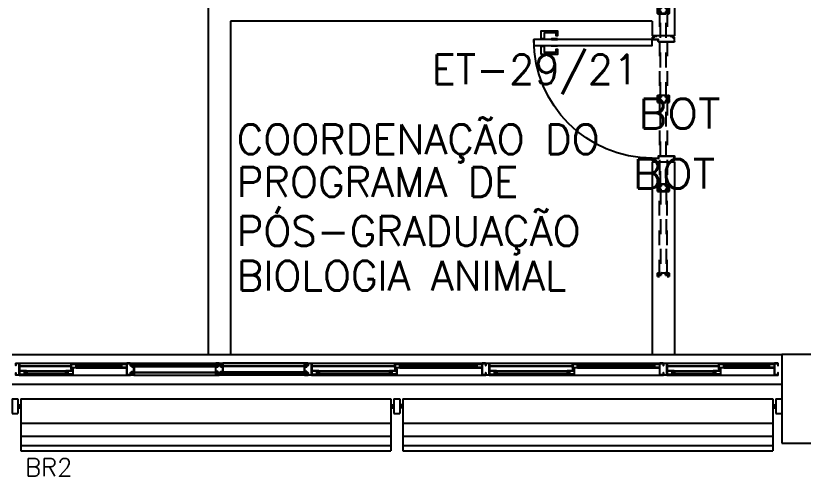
# Model space of a CAD drawing. Header units: millimetres. Extents: x 2686 to 2939, y 1294 to 1441.
# Drawn here: x 2914.72 to 2920.04, y 1348.5 to 1351.61 of the extents above; entities that cross this region are included whole.
import ezdxf

# ---------------------------------------------------------------- set-up
doc = ezdxf.new("R2010")
doc.units = ezdxf.units.MM
doc.linetypes.add('HIDDEN', pattern=[0.375, 0.25, -0.125])
for name, color, linetype in [('AR-ALV', 2, 'Continuous'), ('AR-BRISES', 1, 'Continuous'), ('AR-ESQ', 1, 'Continuous'), ('AR-ESTC', 3, 'Continuous'), ('AR-PEITORIL', 1, 'Continuous'), ('AR-PORTA', 1, 'Continuous'), ('AR-TXTCONG', 2, 'Continuous'), ('BR-LINHAS', 1, 'Continuous'), ('BR-MONTANTE', 242, 'Continuous'), ('BR-PAINEL', 1, 'Continuous'), ('BR-SUPORTE', 1, 'Continuous'), ('BR-TEXTO', 2, 'Continuous'), ('DT-ESQ-BAGUETE-C', 1, 'Continuous'), ('DT-ESQ-BAGUETE-V', 1, 'Continuous'), ('DT-ESQ-CHAPA DOBRADA-V', 1, 'Continuous'), ('DT-ESQ-MARCO-V', 1, 'Continuous'), ('DT-ESQ-PERFIL CADEIRA-C', 2, 'Continuous'), ('DT-ESQ-PERFIL CADEIRA-V', 2, 'Continuous'), ('DT-ESQ-PERFIL U SIMPLES-C', 2, 'Continuous'), ('DT-ESQ-PERFIL U-C', 2, 'Continuous'), ('DT-ESQ-PERFIL U-V', 1, 'Continuous'), ('DT-ESQ-PROJ', 1, 'HIDDEN'), ('DT-ESQ-VIDRO-C', 2, 'Continuous'), ('DT-ESQ-VIDRO-V', 71, 'Continuous'), ('DT-TXTMOD', 1, 'Continuous'), ('ENDEREÇO', 2, 'Continuous'), ('maçaneta', 1, 'Continuous'), ('mov', 1, 'Continuous'), ('PM-PERFIL U-C', 2, 'Continuous'), ('pm1', 2, 'Continuous'), ('TEXTO', 2, 'Continuous')]:
    doc.layers.add(name, color=color, linetype=linetype)
doc.styles.add('S10', font='simplex.shx', dxfattribs={"height": 0.1})
doc.styles.add('S12', font='simplex.shx', dxfattribs={"width": 1.1, "height": 0.12})
doc.styles.add('S16', font='simplex.shx', dxfattribs={"width": 1.1, "height": 0.16})
doc.styles.add('UNB-100', font='simplex.shx', dxfattribs={"height": 0.2})
doc.styles.add('UNB1-100', font='simplex.shx', dxfattribs={"height": 0.2})

# ---------------------------------------------------------------- blocks, each defined once
blk = doc.blocks.new('EF61-P')
at = {"layer": 'DT-ESQ-BAGUETE-C', "ltscale": 0.1}
for points in [[(0.4225, -0.08), (0.409, -0.08), (0.409, -0.0785), (0.422, -0.0785, 0.414214), (0.4225, -0.078), (0.4225, -0.067, 0.414214), (0.422, -0.0665), (0.409, -0.0665), (0.409, -0.065), (0.4225, -0.065, -0.414214), (0.424, -0.0665), (0.424, -0.0785, -0.414214)], [(0.7015, -0.08), (0.715, -0.08), (0.715, -0.0785), (0.702, -0.0785, -0.414214), (0.7015, -0.078), (0.7015, -0.067, -0.414214), (0.702, -0.0665), (0.715, -0.0665), (0.715, -0.065), (0.7015, -0.065, 0.414214), (0.7, -0.0665), (0.7, -0.0785, 0.414214)], [(2.61, -0.08), (2.5965, -0.08), (2.5965, -0.0785), (2.6095, -0.0785, 0.414214), (2.61, -0.078), (2.61, -0.067, 0.414214), (2.6095, -0.0665), (2.5965, -0.0665), (2.5965, -0.065), (2.61, -0.065, -0.414214), (2.6115, -0.0665), (2.6115, -0.0785, -0.414214)], [(3.1015, -0.08), (3.115, -0.08), (3.115, -0.0785), (3.102, -0.0785, -0.414214), (3.1015, -0.078), (3.1015, -0.067, -0.414214), (3.102, -0.0665), (3.115, -0.0665), (3.115, -0.065), (3.1015, -0.065, 0.414214), (3.1, -0.0665), (3.1, -0.0785, 0.414214)], [(3.81, -0.08), (3.7965, -0.08), (3.7965, -0.0785), (3.8095, -0.0785, 0.414214), (3.81, -0.078), (3.81, -0.067, 0.414214), (3.8095, -0.0665), (3.7965, -0.0665), (3.7965, -0.065), (3.81, -0.065, -0.414214), (3.8115, -0.0665), (3.8115, -0.0785, -0.414214)], [(4.3015, -0.08), (4.315, -0.08), (4.315, -0.0785), (4.302, -0.0785, -0.414214), (4.3015, -0.078), (4.3015, -0.067, -0.414214), (4.302, -0.0665), (4.315, -0.0665), (4.315, -0.065), (4.3015, -0.065, 0.414214), (4.3, -0.0665), (4.3, -0.0785, 0.414214)], [(4.7975, -0.08), (4.784, -0.08), (4.784, -0.0785), (4.797, -0.0785, 0.414214), (4.7975, -0.078), (4.7975, -0.067, 0.414214), (4.797, -0.0665), (4.784, -0.0665), (4.784, -0.065), (4.7975, -0.065, -0.414214), (4.799, -0.0665), (4.799, -0.0785, -0.414214)], [(5.0765, -0.08), (5.09, -0.08), (5.09, -0.0785), (5.077, -0.0785, -0.414214), (5.0765, -0.078), (5.0765, -0.067, -0.414214), (5.077, -0.0665), (5.09, -0.0665), (5.09, -0.065), (5.0765, -0.065, 0.414214), (5.075, -0.0665), (5.075, -0.0785, 0.414214)], [(0.0735, -0.125), (0.06, -0.125), (0.06, -0.1235), (0.073, -0.1235, 0.414214), (0.0735, -0.123), (0.0735, -0.112, 0.414214), (0.073, -0.1115), (0.06, -0.1115), (0.06, -0.11), (0.0735, -0.11, -0.414214), (0.075, -0.1115), (0.075, -0.1235, -0.414214)], [(0.339, -0.125), (0.3525, -0.125), (0.3525, -0.1235), (0.3395, -0.1235, -0.414214), (0.339, -0.123), (0.339, -0.112, -0.414214), (0.3395, -0.1115), (0.3525, -0.1115), (0.3525, -0.11), (0.339, -0.11, 0.414214), (0.3375, -0.1115), (0.3375, -0.1235, 0.414214)], [(2.0485, -0.125), (2.035, -0.125), (2.035, -0.1235), (2.048, -0.1235, 0.414214), (2.0485, -0.123), (2.0485, -0.112, 0.414214), (2.048, -0.1115), (2.035, -0.1115), (2.035, -0.11), (2.0485, -0.11, -0.414214), (2.05, -0.1115), (2.05, -0.1235, -0.414214)], [(2.5265, -0.125), (2.54, -0.125), (2.54, -0.1235), (2.527, -0.1235, -0.414214), (2.5265, -0.123), (2.5265, -0.112, -0.414214), (2.527, -0.1115), (2.54, -0.1115), (2.54, -0.11), (2.5265, -0.11, 0.414214), (2.525, -0.1115), (2.525, -0.1235, 0.414214)], [(3.2485, -0.125), (3.235, -0.125), (3.235, -0.1235), (3.248, -0.1235, 0.414214), (3.2485, -0.123), (3.2485, -0.112, 0.414214), (3.248, -0.1115), (3.235, -0.1115), (3.235, -0.11), (3.2485, -0.11, -0.414214), (3.25, -0.1115), (3.25, -0.1235, -0.414214)], [(3.7265, -0.125), (3.74, -0.125), (3.74, -0.1235), (3.727, -0.1235, -0.414214), (3.7265, -0.123), (3.7265, -0.112, -0.414214), (3.727, -0.1115), (3.74, -0.1115), (3.74, -0.11), (3.7265, -0.11, 0.414214), (3.725, -0.1115), (3.725, -0.1235, 0.414214)], [(4.4485, -0.125), (4.435, -0.125), (4.435, -0.1235), (4.448, -0.1235, 0.414214), (4.4485, -0.123), (4.4485, -0.112, 0.414214), (4.448, -0.1115), (4.435, -0.1115), (4.435, -0.11), (4.4485, -0.11, -0.414214), (4.45, -0.1115), (4.45, -0.1235, -0.414214)], [(4.714, -0.125), (4.7275, -0.125), (4.7275, -0.1235), (4.7145, -0.1235, -0.414214), (4.714, -0.123), (4.714, -0.112, -0.414214), (4.7145, -0.1115), (4.7275, -0.1115), (4.7275, -0.11), (4.714, -0.11, 0.414214), (4.7125, -0.1115), (4.7125, -0.1235, 0.414214)]]:
    blk.add_lwpolyline(points, format="xyb", close=True, dxfattribs=at)
at = {"layer": 'DT-ESQ-BAGUETE-V', "ltscale": 0.1}
for p, q in [((0.4225, -0.065), (0.7015, -0.065)), ((2.61, -0.065), (3.1015, -0.065)), ((3.81, -0.065), (4.3015, -0.065)), ((4.7975, -0.065), (5.0765, -0.065)), ((0.0735, -0.11), (0.339, -0.11)), ((2.0485, -0.11), (2.5265, -0.11)), ((3.2485, -0.11), (3.7265, -0.11)), ((4.4485, -0.11), (4.714, -0.11))]:
    blk.add_line(p, q, dxfattribs=at)
at = {"layer": 'DT-ESQ-CHAPA DOBRADA-V', "ltscale": 0.1}
for p, q in [((0.025, -0.077), (0.374, -0.077)), ((0.025, -0.08), (0.374, -0.08)), ((2, -0.077), (2.5615, -0.077)), ((2, -0.08), (2.5615, -0.08)), ((3.2, -0.077), (3.7615, -0.077)), ((3.2, -0.08), (3.7615, -0.08)), ((4.4, -0.077), (4.749, -0.077)), ((4.4, -0.08), (4.749, -0.08))]:
    blk.add_line(p, q, dxfattribs=at)
at = {"layer": 'DT-ESQ-MARCO-V', "ltscale": 0.1}
for p, q in [((0.7985, -0.06), (1.3515, -0.06)), ((1.9515, -0.06), (1.3985, -0.06)), ((0.7985, -0.14), (1.3515, -0.14)), ((1.9515, -0.14), (1.3985, -0.14))]:
    blk.add_line(p, q, dxfattribs=at)
at = {"layer": 'DT-ESQ-PERFIL CADEIRA-C', "ltscale": 0.1}
for p, q in [((0.376, -0.0885), (0.4225, -0.0885)), ((0.75, -0.0885), (0.7015, -0.0885)), ((2.5635, -0.0885), (2.61, -0.0885)), ((3.15, -0.0885), (3.1015, -0.0885)), ((3.7635, -0.0885), (3.81, -0.0885)), ((4.35, -0.0885), (4.3015, -0.0885)), ((4.751, -0.0885), (4.7975, -0.0885)), ((5.125, -0.0885), (5.0765, -0.0885)), ((0.025, -0.1335), (0.0735, -0.1335)), ((0.3855, -0.1335), (0.339, -0.1335)), ((2, -0.1335), (2.0485, -0.1335)), ((2.573, -0.1335), (2.5265, -0.1335)), ((3.2, -0.1335), (3.2485, -0.1335)), ((3.773, -0.1335), (3.7265, -0.1335)), ((4.4, -0.1335), (4.4485, -0.1335)), ((4.7605, -0.1335), (4.714, -0.1335))]:
    blk.add_line(p, q, dxfattribs=at)
for points in [[(0.4225, -0.087, -1), (0.4225, -0.09), (0.376, -0.09, -0.414214), (0.374, -0.088), (0.374, -0.067, -0.414214), (0.376, -0.065), (0.4075, -0.065, -0.414214), (0.409, -0.0665), (0.409, -0.087)], [(0.409, -0.0885, -0.198913), (0.4079, -0.0881, -0.198913), (0.4075, -0.087), (0.4075, -0.067, 0.414214), (0.407, -0.0665), (0.376, -0.0665, 0.414214), (0.3755, -0.067), (0.3755, -0.088, 0.414214), (0.376, -0.0885)], [(0.7015, -0.09), (0.75, -0.09), (0.75, -0.0885), (0.715, -0.0885, 0.198912), (0.7161, -0.0881, 0.198913), (0.7165, -0.087), (0.7165, -0.067, -0.414214), (0.717, -0.0665), (0.75, -0.0665), (0.75, -0.065), (0.7165, -0.065, 0.414214), (0.715, -0.0665), (0.715, -0.0785), (0.715, -0.08), (0.715, -0.087), (0.7015, -0.087, 1)], [(2.61, -0.087, -1), (2.61, -0.09), (2.5635, -0.09, -0.414214), (2.5615, -0.088), (2.5615, -0.067, -0.414214), (2.5635, -0.065), (2.595, -0.065, -0.414214), (2.5965, -0.0665), (2.5965, -0.087)], [(2.5965, -0.0885, -0.198913), (2.5954, -0.0881, -0.198913), (2.595, -0.087), (2.595, -0.067, 0.414214), (2.5945, -0.0665), (2.5635, -0.0665, 0.414214), (2.563, -0.067), (2.563, -0.088, 0.414214), (2.5635, -0.0885)], [(3.1015, -0.09), (3.15, -0.09), (3.15, -0.0885), (3.115, -0.0885, 0.198912), (3.1161, -0.0881, 0.198913), (3.1165, -0.087), (3.1165, -0.067, -0.414214), (3.117, -0.0665), (3.15, -0.0665), (3.15, -0.065), (3.1165, -0.065, 0.414214), (3.115, -0.0665), (3.115, -0.0785), (3.115, -0.08), (3.115, -0.087), (3.1015, -0.087, 1)], [(3.81, -0.087, -1), (3.81, -0.09), (3.7635, -0.09, -0.414214), (3.7615, -0.088), (3.7615, -0.067, -0.414214), (3.7635, -0.065), (3.795, -0.065, -0.414214), (3.7965, -0.0665), (3.7965, -0.087)], [(3.7965, -0.0885, -0.198913), (3.7954, -0.0881, -0.198913), (3.795, -0.087), (3.795, -0.067, 0.414214), (3.7945, -0.0665), (3.7635, -0.0665, 0.414214), (3.763, -0.067), (3.763, -0.088, 0.414214), (3.7635, -0.0885)], [(4.3015, -0.09), (4.35, -0.09), (4.35, -0.0885), (4.315, -0.0885, 0.198912), (4.3161, -0.0881, 0.198913), (4.3165, -0.087), (4.3165, -0.067, -0.414214), (4.317, -0.0665), (4.35, -0.0665), (4.35, -0.065), (4.3165, -0.065, 0.414214), (4.315, -0.0665), (4.315, -0.0785), (4.315, -0.08), (4.315, -0.087), (4.3015, -0.087, 1)], [(4.7975, -0.087, -1), (4.7975, -0.09), (4.751, -0.09, -0.414214), (4.749, -0.088), (4.749, -0.067, -0.414214), (4.751, -0.065), (4.7825, -0.065, -0.414214), (4.784, -0.0665), (4.784, -0.087)], [(4.784, -0.0885, -0.198913), (4.7829, -0.0881, -0.198913), (4.7825, -0.087), (4.7825, -0.067, 0.414214), (4.782, -0.0665), (4.751, -0.0665, 0.414214), (4.7505, -0.067), (4.7505, -0.088, 0.414214), (4.751, -0.0885)], [(5.0765, -0.09), (5.125, -0.09), (5.125, -0.0885), (5.09, -0.0885, 0.198912), (5.0911, -0.0881, 0.198913), (5.0915, -0.087), (5.0915, -0.067, -0.414214), (5.092, -0.0665), (5.125, -0.0665), (5.125, -0.065), (5.0915, -0.065, 0.414214), (5.09, -0.0665), (5.09, -0.0785), (5.09, -0.08), (5.09, -0.087), (5.0765, -0.087, 1)], [(0.0735, -0.135), (0.025, -0.135), (0.025, -0.1335), (0.06, -0.1335, -0.198912), (0.0589, -0.1331, -0.198913), (0.0585, -0.132), (0.0585, -0.112, 0.414214), (0.058, -0.1115), (0.025, -0.1115), (0.025, -0.11), (0.0585, -0.11, -0.414214), (0.06, -0.1115), (0.06, -0.1235), (0.06, -0.125), (0.06, -0.132), (0.0735, -0.132, -1)], [(0.339, -0.132, 1), (0.339, -0.135), (0.3855, -0.135, 0.414214), (0.3875, -0.133), (0.3875, -0.112, 0.414214), (0.3855, -0.11), (0.354, -0.11, 0.414214), (0.3525, -0.1115), (0.3525, -0.132)], [(0.3525, -0.1335, 0.198913), (0.3536, -0.1331, 0.198913), (0.354, -0.132), (0.354, -0.112, -0.414214), (0.3545, -0.1115), (0.3855, -0.1115, -0.414214), (0.386, -0.112), (0.386, -0.133, -0.414214), (0.3855, -0.1335)], [(2.0485, -0.135), (2, -0.135), (2, -0.1335), (2.035, -0.1335, -0.198912), (2.0339, -0.1331, -0.198913), (2.0335, -0.132), (2.0335, -0.112, 0.414214), (2.033, -0.1115), (2, -0.1115), (2, -0.11), (2.0335, -0.11, -0.414214), (2.035, -0.1115), (2.035, -0.1235), (2.035, -0.125), (2.035, -0.132), (2.0485, -0.132, -1)], [(2.5265, -0.132, 1), (2.5265, -0.135), (2.573, -0.135, 0.414214), (2.575, -0.133), (2.575, -0.112, 0.414214), (2.573, -0.11), (2.5415, -0.11, 0.414214), (2.54, -0.1115), (2.54, -0.132)], [(2.54, -0.1335, 0.198913), (2.5411, -0.1331, 0.198913), (2.5415, -0.132), (2.5415, -0.112, -0.414214), (2.542, -0.1115), (2.573, -0.1115, -0.414214), (2.5735, -0.112), (2.5735, -0.133, -0.414214), (2.573, -0.1335)], [(3.2485, -0.135), (3.2, -0.135), (3.2, -0.1335), (3.235, -0.1335, -0.198912), (3.2339, -0.1331, -0.198913), (3.2335, -0.132), (3.2335, -0.112, 0.414214), (3.233, -0.1115), (3.2, -0.1115), (3.2, -0.11), (3.2335, -0.11, -0.414214), (3.235, -0.1115), (3.235, -0.1235), (3.235, -0.125), (3.235, -0.132), (3.2485, -0.132, -1)], [(3.7265, -0.132, 1), (3.7265, -0.135), (3.773, -0.135, 0.414214), (3.775, -0.133), (3.775, -0.112, 0.414214), (3.773, -0.11), (3.7415, -0.11, 0.414214), (3.74, -0.1115), (3.74, -0.132)], [(3.74, -0.1335, 0.198913), (3.7411, -0.1331, 0.198913), (3.7415, -0.132), (3.7415, -0.112, -0.414214), (3.742, -0.1115), (3.773, -0.1115, -0.414214), (3.7735, -0.112), (3.7735, -0.133, -0.414214), (3.773, -0.1335)], [(4.4485, -0.135), (4.4, -0.135), (4.4, -0.1335), (4.435, -0.1335, -0.198912), (4.4339, -0.1331, -0.198913), (4.4335, -0.132), (4.4335, -0.112, 0.414214), (4.433, -0.1115), (4.4, -0.1115), (4.4, -0.11), (4.4335, -0.11, -0.414214), (4.435, -0.1115), (4.435, -0.1235), (4.435, -0.125), (4.435, -0.132), (4.4485, -0.132, -1)], [(4.714, -0.132, 1), (4.714, -0.135), (4.7605, -0.135, 0.414214), (4.7625, -0.133), (4.7625, -0.112, 0.414214), (4.7605, -0.11), (4.729, -0.11, 0.414214), (4.7275, -0.1115), (4.7275, -0.132)], [(4.7275, -0.1335, 0.198913), (4.7286, -0.1331, 0.198913), (4.729, -0.132), (4.729, -0.112, -0.414214), (4.7295, -0.1115), (4.7605, -0.1115, -0.414214), (4.761, -0.112), (4.761, -0.133, -0.414214), (4.7605, -0.1335)]]:
    blk.add_lwpolyline(points, format="xyb", close=True, dxfattribs=at)
at = {"layer": 'DT-ESQ-PERFIL CADEIRA-V', "ltscale": 0.1}
for p, q in [((0.4075, -0.09), (0.7015, -0.09)), ((2.595, -0.09), (3.1015, -0.09)), ((3.795, -0.09), (4.3015, -0.09)), ((4.7825, -0.09), (5.0765, -0.09)), ((0.0735, -0.135), (0.339, -0.135)), ((2.0485, -0.135), (2.5265, -0.135)), ((3.2485, -0.135), (3.7265, -0.135)), ((4.4485, -0.135), (4.714, -0.135))]:
    blk.add_line(p, q, dxfattribs=at)
at = {"layer": 'DT-ESQ-PERFIL U SIMPLES-C', "ltscale": 0.1}
for points in [[(0.376, -0.102), (0.384, -0.102), (0.384, -0.1005), (0.376, -0.1005, -0.414214), (0.3755, -0.1), (0.3755, -0.092, -0.414214), (0.376, -0.0915), (0.384, -0.0915), (0.384, -0.09), (0.376, -0.09, 0.414214), (0.374, -0.092), (0.374, -0.1, 0.414214)], [(0.3855, -0.098), (0.3775, -0.098), (0.3775, -0.0995), (0.3855, -0.0995, -0.414214), (0.386, -0.1), (0.386, -0.108, -0.414214), (0.3855, -0.1085), (0.3775, -0.1085), (0.3775, -0.11), (0.3855, -0.11, 0.414214), (0.3875, -0.108), (0.3875, -0.1, 0.414214)], [(2.5635, -0.102), (2.5715, -0.102), (2.5715, -0.1005), (2.5635, -0.1005, -0.414214), (2.563, -0.1), (2.563, -0.092, -0.414214), (2.5635, -0.0915), (2.5715, -0.0915), (2.5715, -0.09), (2.5635, -0.09, 0.414214), (2.5615, -0.092), (2.5615, -0.1, 0.414214)], [(2.573, -0.098), (2.565, -0.098), (2.565, -0.0995), (2.573, -0.0995, -0.414214), (2.5735, -0.1), (2.5735, -0.108, -0.414214), (2.573, -0.1085), (2.565, -0.1085), (2.565, -0.11), (2.573, -0.11, 0.414214), (2.575, -0.108), (2.575, -0.1, 0.414214)], [(3.7635, -0.102), (3.7715, -0.102), (3.7715, -0.1005), (3.7635, -0.1005, -0.414214), (3.763, -0.1), (3.763, -0.092, -0.414214), (3.7635, -0.0915), (3.7715, -0.0915), (3.7715, -0.09), (3.7635, -0.09, 0.414214), (3.7615, -0.092), (3.7615, -0.1, 0.414214)], [(3.773, -0.098), (3.765, -0.098), (3.765, -0.0995), (3.773, -0.0995, -0.414214), (3.7735, -0.1), (3.7735, -0.108, -0.414214), (3.773, -0.1085), (3.765, -0.1085), (3.765, -0.11), (3.773, -0.11, 0.414214), (3.775, -0.108), (3.775, -0.1, 0.414214)], [(4.751, -0.102), (4.759, -0.102), (4.759, -0.1005), (4.751, -0.1005, -0.414214), (4.7505, -0.1), (4.7505, -0.092, -0.414214), (4.751, -0.0915), (4.759, -0.0915), (4.759, -0.09), (4.751, -0.09, 0.414214), (4.749, -0.092), (4.749, -0.1, 0.414214)], [(4.7605, -0.098), (4.7525, -0.098), (4.7525, -0.0995), (4.7605, -0.0995, -0.414214), (4.761, -0.1), (4.761, -0.108, -0.414214), (4.7605, -0.1085), (4.7525, -0.1085), (4.7525, -0.11), (4.7605, -0.11, 0.414214), (4.7625, -0.108), (4.7625, -0.1, 0.414214)]]:
    blk.add_lwpolyline(points, format="xyb", close=True, dxfattribs=at)
at = {"layer": 'DT-ESQ-PERFIL U-C', "ltscale": 0.1}
for points in [[(0, -0.0615, -0.414214), (0.0015, -0.06), (0.0235, -0.06, -0.414214), (0.025, -0.0615), (0.025, -0.1385, -0.414214), (0.0235, -0.14), (0.0015, -0.14, -0.414214), (0, -0.1385), (0, -0.125), (0.0015, -0.125), (0.0015, -0.138, 0.414214), (0.002, -0.1385), (0.023, -0.1385, 0.414214), (0.0235, -0.138), (0.0235, -0.062, 0.414214), (0.023, -0.0615), (0.002, -0.0615, 0.414214), (0.0015, -0.062), (0.0015, -0.075), (0, -0.075)], [(0.775, -0.0615, 0.414214), (0.7735, -0.06), (0.7515, -0.06, 0.414214), (0.75, -0.0615), (0.75, -0.1385, 0.414214), (0.7515, -0.14), (0.7735, -0.14, 0.414214), (0.775, -0.1385), (0.775, -0.125), (0.7735, -0.125), (0.7735, -0.138, -0.414214), (0.773, -0.1385), (0.752, -0.1385, -0.414214), (0.7515, -0.138), (0.7515, -0.062, -0.414214), (0.752, -0.0615), (0.773, -0.0615, -0.414214), (0.7735, -0.062), (0.7735, -0.075), (0.775, -0.075)], [(0.8, -0.1285), (0.8, -0.1385, -0.414214), (0.7985, -0.14), (0.7765, -0.14, -0.414214), (0.775, -0.1385), (0.775, -0.125), (0.7765, -0.125), (0.7765, -0.138, 0.414214), (0.777, -0.1385), (0.798, -0.1385, 0.414214), (0.7985, -0.138), (0.7985, -0.1285), (0.7855, -0.1285, -0.414214), (0.784, -0.127), (0.784, -0.117, -0.414214), (0.7855, -0.1155), (0.7985, -0.1155), (0.7985, -0.0845), (0.7855, -0.0845, -0.414214), (0.784, -0.083), (0.784, -0.073, -0.414214), (0.7855, -0.0715), (0.7985, -0.0715), (0.7985, -0.062, 0.414214), (0.798, -0.0615), (0.777, -0.0615, 0.414214), (0.7765, -0.062), (0.7765, -0.075), (0.775, -0.075), (0.775, -0.0615, -0.414214), (0.7765, -0.06), (0.7985, -0.06, -0.414214), (0.8, -0.0615), (0.8, -0.0715, -0.414214), (0.7985, -0.073), (0.7855, -0.073), (0.7855, -0.083), (0.7985, -0.083), (0.7985, -0.083, -0.414214), (0.8, -0.0845), (0.8, -0.1155, -0.414214), (0.7985, -0.117), (0.7985, -0.117), (0.7855, -0.117), (0.7855, -0.127), (0.7985, -0.127, -0.414214)], [(1.35, -0.1285), (1.35, -0.1385, 0.414214), (1.3515, -0.14), (1.3735, -0.14, 0.414214), (1.375, -0.1385), (1.375, -0.125), (1.3735, -0.125), (1.3735, -0.138, -0.414214), (1.373, -0.1385), (1.352, -0.1385, -0.414214), (1.3515, -0.138), (1.3515, -0.1285), (1.3645, -0.1285, 0.414214), (1.366, -0.127), (1.366, -0.117, 0.414214), (1.3645, -0.1155), (1.3515, -0.1155), (1.3515, -0.0845), (1.3645, -0.0845, 0.414214), (1.366, -0.083), (1.366, -0.073, 0.414214), (1.3645, -0.0715), (1.3515, -0.0715), (1.3515, -0.062, -0.414214), (1.352, -0.0615), (1.373, -0.0615, -0.414214), (1.3735, -0.062), (1.3735, -0.075), (1.375, -0.075), (1.375, -0.0615, 0.414214), (1.3735, -0.06), (1.3515, -0.06, 0.414214), (1.35, -0.0615), (1.35, -0.0715, 0.414214), (1.3515, -0.073), (1.3645, -0.073), (1.3645, -0.083), (1.3515, -0.083), (1.3515, -0.083, 0.414214), (1.35, -0.0845), (1.35, -0.1155, 0.414214), (1.3515, -0.117), (1.3515, -0.117), (1.3645, -0.117), (1.3645, -0.127), (1.3515, -0.127, 0.414214)], [(1.4, -0.1285), (1.4, -0.1385, -0.414214), (1.3985, -0.14), (1.3765, -0.14, -0.414214), (1.375, -0.1385), (1.375, -0.125), (1.3765, -0.125), (1.3765, -0.138, 0.414214), (1.377, -0.1385), (1.398, -0.1385, 0.414214), (1.3985, -0.138), (1.3985, -0.1285), (1.3855, -0.1285, -0.414214), (1.384, -0.127), (1.384, -0.117, -0.414214), (1.3855, -0.1155), (1.3985, -0.1155), (1.3985, -0.0845), (1.3855, -0.0845, -0.414214), (1.384, -0.083), (1.384, -0.073, -0.414214), (1.3855, -0.0715), (1.3985, -0.0715), (1.3985, -0.062, 0.414214), (1.398, -0.0615), (1.377, -0.0615, 0.414214), (1.3765, -0.062), (1.3765, -0.075), (1.375, -0.075), (1.375, -0.0615, -0.414214), (1.3765, -0.06), (1.3985, -0.06, -0.414214), (1.4, -0.0615), (1.4, -0.0715, -0.414214), (1.3985, -0.073), (1.3855, -0.073), (1.3855, -0.083), (1.3985, -0.083), (1.3985, -0.083, -0.414214), (1.4, -0.0845), (1.4, -0.1155, -0.414214), (1.3985, -0.117), (1.3985, -0.117), (1.3855, -0.117), (1.3855, -0.127), (1.3985, -0.127, -0.414214)], [(1.95, -0.1285), (1.95, -0.1385, 0.414214), (1.9515, -0.14), (1.9735, -0.14, 0.414214), (1.975, -0.1385), (1.975, -0.125), (1.9735, -0.125), (1.9735, -0.138, -0.414214), (1.973, -0.1385), (1.952, -0.1385, -0.414214), (1.9515, -0.138), (1.9515, -0.1285), (1.9645, -0.1285, 0.414214), (1.966, -0.127), (1.966, -0.117, 0.414214), (1.9645, -0.1155), (1.9515, -0.1155), (1.9515, -0.0845), (1.9645, -0.0845, 0.414214), (1.966, -0.083), (1.966, -0.073, 0.414214), (1.9645, -0.0715), (1.9515, -0.0715), (1.9515, -0.062, -0.414214), (1.952, -0.0615), (1.973, -0.0615, -0.414214), (1.9735, -0.062), (1.9735, -0.075), (1.975, -0.075), (1.975, -0.0615, 0.414214), (1.9735, -0.06), (1.9515, -0.06, 0.414214), (1.95, -0.0615), (1.95, -0.0715, 0.414214), (1.9515, -0.073), (1.9645, -0.073), (1.9645, -0.083), (1.9515, -0.083), (1.9515, -0.083, 0.414214), (1.95, -0.0845), (1.95, -0.1155, 0.414214), (1.9515, -0.117), (1.9515, -0.117), (1.9645, -0.117), (1.9645, -0.127), (1.9515, -0.127, 0.414214)], [(1.975, -0.0615, -0.414214), (1.9765, -0.06), (1.9985, -0.06, -0.414214), (2, -0.0615), (2, -0.1385, -0.414214), (1.9985, -0.14), (1.9765, -0.14, -0.414214), (1.975, -0.1385), (1.975, -0.125), (1.9765, -0.125), (1.9765, -0.138, 0.414214), (1.977, -0.1385), (1.998, -0.1385, 0.414214), (1.9985, -0.138), (1.9985, -0.062, 0.414214), (1.998, -0.0615), (1.977, -0.0615, 0.414214), (1.9765, -0.062), (1.9765, -0.075), (1.975, -0.075)], [(3.175, -0.0615, 0.414214), (3.1735, -0.06), (3.1515, -0.06, 0.414214), (3.15, -0.0615), (3.15, -0.1385, 0.414214), (3.1515, -0.14), (3.1735, -0.14, 0.414214), (3.175, -0.1385), (3.175, -0.125), (3.1735, -0.125), (3.1735, -0.138, -0.414214), (3.173, -0.1385), (3.152, -0.1385, -0.414214), (3.1515, -0.138), (3.1515, -0.062, -0.414214), (3.152, -0.0615), (3.173, -0.0615, -0.414214), (3.1735, -0.062), (3.1735, -0.075), (3.175, -0.075)], [(3.175, -0.0615, -0.414214), (3.1765, -0.06), (3.1985, -0.06, -0.414214), (3.2, -0.0615), (3.2, -0.1385, -0.414214), (3.1985, -0.14), (3.1765, -0.14, -0.414214), (3.175, -0.1385), (3.175, -0.125), (3.1765, -0.125), (3.1765, -0.138, 0.414214), (3.177, -0.1385), (3.198, -0.1385, 0.414214), (3.1985, -0.138), (3.1985, -0.062, 0.414214), (3.198, -0.0615), (3.177, -0.0615, 0.414214), (3.1765, -0.062), (3.1765, -0.075), (3.175, -0.075)], [(4.375, -0.0615, 0.414214), (4.3735, -0.06), (4.3515, -0.06, 0.414214), (4.35, -0.0615), (4.35, -0.1385, 0.414214), (4.3515, -0.14), (4.3735, -0.14, 0.414214), (4.375, -0.1385), (4.375, -0.125), (4.3735, -0.125), (4.3735, -0.138, -0.414214), (4.373, -0.1385), (4.352, -0.1385, -0.414214), (4.3515, -0.138), (4.3515, -0.062, -0.414214), (4.352, -0.0615), (4.373, -0.0615, -0.414214), (4.3735, -0.062), (4.3735, -0.075), (4.375, -0.075)], [(4.375, -0.0615, -0.414214), (4.3765, -0.06), (4.3985, -0.06, -0.414214), (4.4, -0.0615), (4.4, -0.1385, -0.414214), (4.3985, -0.14), (4.3765, -0.14, -0.414214), (4.375, -0.1385), (4.375, -0.125), (4.3765, -0.125), (4.3765, -0.138, 0.414214), (4.377, -0.1385), (4.398, -0.1385, 0.414214), (4.3985, -0.138), (4.3985, -0.062, 0.414214), (4.398, -0.0615), (4.377, -0.0615, 0.414214), (4.3765, -0.062), (4.3765, -0.075), (4.375, -0.075)], [(5.15, -0.0615, 0.414214), (5.1485, -0.06), (5.1265, -0.06, 0.414214), (5.125, -0.0615), (5.125, -0.1385, 0.414214), (5.1265, -0.14), (5.1485, -0.14, 0.414214), (5.15, -0.1385), (5.15, -0.125), (5.1485, -0.125), (5.1485, -0.138, -0.414214), (5.148, -0.1385), (5.127, -0.1385, -0.414214), (5.1265, -0.138), (5.1265, -0.062, -0.414214), (5.127, -0.0615), (5.148, -0.0615, -0.414214), (5.1485, -0.062), (5.1485, -0.075), (5.15, -0.075)]]:
    blk.add_lwpolyline(points, format="xyb", close=True, dxfattribs=at)
at = {"layer": 'DT-ESQ-PERFIL U-V', "ltscale": 0.1}
for p, q in [((0.0235, -0.06), (0.7515, -0.06)), ((1.9985, -0.06), (3.1515, -0.06)), ((3.1985, -0.06), (4.3515, -0.06)), ((4.3985, -0.06), (5.1265, -0.06)), ((0.0235, -0.14), (0.7515, -0.14)), ((1.9985, -0.14), (3.1515, -0.14)), ((3.1985, -0.14), (4.3515, -0.14)), ((4.3985, -0.14), (5.1265, -0.14))]:
    blk.add_line(p, q, dxfattribs=at)
at = {"layer": 'DT-ESQ-VIDRO-C', "ltscale": 0.1}
for points in [[(0.7125, -0.085), (0.7125, -0.082), (0.4115, -0.082), (0.4115, -0.085)], [(1.3625, -0.081), (1.3625, -0.075), (0.7875, -0.075), (0.7875, -0.081)], [(1.3875, -0.081), (1.3875, -0.075), (1.9625, -0.075), (1.9625, -0.081)], [(3.1125, -0.085), (3.1125, -0.082), (2.599, -0.082), (2.599, -0.085)], [(4.3125, -0.085), (4.3125, -0.082), (3.799, -0.082), (3.799, -0.085)], [(5.0875, -0.085), (5.0875, -0.082), (4.7865, -0.082), (4.7865, -0.085)], [(0.063, -0.13), (0.063, -0.127), (0.3495, -0.127), (0.3495, -0.13)], [(2.038, -0.13), (2.038, -0.127), (2.537, -0.127), (2.537, -0.13)], [(3.238, -0.13), (3.238, -0.127), (3.737, -0.127), (3.737, -0.13)], [(4.438, -0.13), (4.438, -0.127), (4.7245, -0.127), (4.7245, -0.13)]]:
    blk.add_lwpolyline(points, close=True, dxfattribs=at)
at = {"layer": 'DT-ESQ-VIDRO-V', "ltscale": 0.1}
for points in [[(1.3625, -0.119), (1.3625, -0.125), (0.7875, -0.125), (0.7875, -0.119)], [(1.3875, -0.119), (1.3875, -0.125), (1.9625, -0.125), (1.9625, -0.119)]]:
    blk.add_lwpolyline(points, close=True, dxfattribs=at)
at = {"layer": 'DT-TXTMOD', "ltscale": 0.1, "style": 'S10', "flags": 3}
for tag, p in [('M01A', (0.025, -0.28)), ('M02A', (0.4253, -0.28)), ('M03A', (0.827, -0.28)), ('M04A', (1.2288, -0.28)), ('M05A', (1.6306, -0.28)), ('M06A', (2.0323, -0.28)), ('M07A', (2.4341, -0.28)), ('M08A', (2.8359, -0.28)), ('M09A', (3.2376, -0.28)), ('M10A', (3.6394, -0.28)), ('M11A', (4.0412, -0.28)), ('M12A', (4.4429, -0.28)), ('M13A', (4.8447, -0.28)), ('M14A', (5.2464, -0.28)), ('M15A', (5.6482, -0.28)), ('M16A', (6.05, -0.28))]:
    blk.add_attdef(tag, p, '', height=0.1, dxfattribs=at)
blk = doc.blocks.new('EF136-P')
at = {"layer": 'DT-ESQ-PROJ', "ltscale": 0.1}
for points in [[(0.025, -0.1035), (0.025, -0.1135, -0.414214), (0.0235, -0.115), (0.0015, -0.115, -0.414214), (0, -0.1135), (0, -0.1), (0.0015, -0.1), (0.0015, -0.113, 0.414214), (0.002, -0.1135), (0.023, -0.1135, 0.414214), (0.0235, -0.113), (0.0235, -0.1035), (0.0105, -0.1035, -0.414214), (0.009, -0.102), (0.009, -0.092, -0.414214), (0.0105, -0.0905), (0.0235, -0.0905), (0.0235, -0.0595), (0.0105, -0.0595, -0.414214), (0.009, -0.058), (0.009, -0.048, -0.414214), (0.0105, -0.0465), (0.0235, -0.0465), (0.0235, -0.037, 0.414214), (0.023, -0.0365), (0.002, -0.0365, 0.414214), (0.0015, -0.037), (0.0015, -0.05), (0, -0.05), (0, -0.0365, -0.414214), (0.0015, -0.035), (0.0235, -0.035, -0.414214), (0.025, -0.0365), (0.025, -0.0465, -0.414214), (0.0235, -0.048), (0.0105, -0.048), (0.0105, -0.058), (0.0235, -0.058), (0.0235, -0.058, -0.414214), (0.025, -0.0595), (0.025, -0.0905, -0.414214), (0.0235, -0.092), (0.0235, -0.092), (0.0105, -0.092), (0.0105, -0.102), (0.0235, -0.102, -0.414214)], [(0.575, -0.1035), (0.575, -0.1135, 0.414214), (0.5765, -0.115), (0.5985, -0.115, 0.414214), (0.6, -0.1135), (0.6, -0.1), (0.5985, -0.1), (0.5985, -0.113, -0.414214), (0.598, -0.1135), (0.577, -0.1135, -0.414214), (0.5765, -0.113), (0.5765, -0.1035), (0.5895, -0.1035, 0.414214), (0.591, -0.102), (0.591, -0.092, 0.414214), (0.5895, -0.0905), (0.5765, -0.0905), (0.5765, -0.0595), (0.5895, -0.0595, 0.414214), (0.591, -0.058), (0.591, -0.048, 0.414214), (0.5895, -0.0465), (0.5765, -0.0465), (0.5765, -0.037, -0.414214), (0.577, -0.0365), (0.598, -0.0365, -0.414214), (0.5985, -0.037), (0.5985, -0.05), (0.6, -0.05), (0.6, -0.0365, 0.414214), (0.5985, -0.035), (0.5765, -0.035, 0.414214), (0.575, -0.0365), (0.575, -0.0465, 0.414214), (0.5765, -0.048), (0.5895, -0.048), (0.5895, -0.058), (0.5765, -0.058), (0.5765, -0.058, 0.414214), (0.575, -0.0595), (0.575, -0.0905, 0.414214), (0.5765, -0.092), (0.5765, -0.092), (0.5895, -0.092), (0.5895, -0.102), (0.5765, -0.102, 0.414214)], [(0.625, -0.1035), (0.625, -0.1135, -0.414214), (0.6235, -0.115), (0.6015, -0.115, -0.414214), (0.6, -0.1135), (0.6, -0.1), (0.6015, -0.1), (0.6015, -0.113, 0.414214), (0.602, -0.1135), (0.623, -0.1135, 0.414214), (0.6235, -0.113), (0.6235, -0.1035), (0.6105, -0.1035, -0.414214), (0.609, -0.102), (0.609, -0.092, -0.414214), (0.6105, -0.0905), (0.6235, -0.0905), (0.6235, -0.0595), (0.6105, -0.0595, -0.414214), (0.609, -0.058), (0.609, -0.048, -0.414214), (0.6105, -0.0465), (0.6235, -0.0465), (0.6235, -0.037, 0.414214), (0.623, -0.0365), (0.602, -0.0365, 0.414214), (0.6015, -0.037), (0.6015, -0.05), (0.6, -0.05), (0.6, -0.0365, -0.414214), (0.6015, -0.035), (0.6235, -0.035, -0.414214), (0.625, -0.0365), (0.625, -0.0465, -0.414214), (0.6235, -0.048), (0.6105, -0.048), (0.6105, -0.058), (0.6235, -0.058), (0.6235, -0.058, -0.414214), (0.625, -0.0595), (0.625, -0.0905, -0.414214), (0.6235, -0.092), (0.6235, -0.092), (0.6105, -0.092), (0.6105, -0.102), (0.6235, -0.102, -0.414214)], [(1.175, -0.1035), (1.175, -0.1135, 0.414214), (1.1765, -0.115), (1.1985, -0.115, 0.414214), (1.2, -0.1135), (1.2, -0.1), (1.1985, -0.1), (1.1985, -0.113, -0.414214), (1.198, -0.1135), (1.177, -0.1135, -0.414214), (1.1765, -0.113), (1.1765, -0.1035), (1.1895, -0.1035, 0.414214), (1.191, -0.102), (1.191, -0.092, 0.414214), (1.1895, -0.0905), (1.1765, -0.0905), (1.1765, -0.0595), (1.1895, -0.0595, 0.414214), (1.191, -0.058), (1.191, -0.048, 0.414214), (1.1895, -0.0465), (1.1765, -0.0465), (1.1765, -0.037, -0.414214), (1.177, -0.0365), (1.198, -0.0365, -0.414214), (1.1985, -0.037), (1.1985, -0.05), (1.2, -0.05), (1.2, -0.0365, 0.414214), (1.1985, -0.035), (1.1765, -0.035, 0.414214), (1.175, -0.0365), (1.175, -0.0465, 0.414214), (1.1765, -0.048), (1.1895, -0.048), (1.1895, -0.058), (1.1765, -0.058), (1.1765, -0.058, 0.414214), (1.175, -0.0595), (1.175, -0.0905, 0.414214), (1.1765, -0.092), (1.1765, -0.092), (1.1895, -0.092), (1.1895, -0.102), (1.1765, -0.102, 0.414214)], [(1.225, -0.1035), (1.225, -0.1135, -0.414214), (1.2235, -0.115), (1.2015, -0.115, -0.414214), (1.2, -0.1135), (1.2, -0.1), (1.2015, -0.1), (1.2015, -0.113, 0.414214), (1.202, -0.1135), (1.223, -0.1135, 0.414214), (1.2235, -0.113), (1.2235, -0.1035), (1.2105, -0.1035, -0.414214), (1.209, -0.102), (1.209, -0.092, -0.414214), (1.2105, -0.0905), (1.2235, -0.0905), (1.2235, -0.0595), (1.2105, -0.0595, -0.414214), (1.209, -0.058), (1.209, -0.048, -0.414214), (1.2105, -0.0465), (1.2235, -0.0465), (1.2235, -0.037, 0.414214), (1.223, -0.0365), (1.202, -0.0365, 0.414214), (1.2015, -0.037), (1.2015, -0.05), (1.2, -0.05), (1.2, -0.0365, -0.414214), (1.2015, -0.035), (1.2235, -0.035, -0.414214), (1.225, -0.0365), (1.225, -0.0465, -0.414214), (1.2235, -0.048), (1.2105, -0.048), (1.2105, -0.058), (1.2235, -0.058), (1.2235, -0.058, -0.414214), (1.225, -0.0595), (1.225, -0.0905, -0.414214), (1.2235, -0.092), (1.2235, -0.092), (1.2105, -0.092), (1.2105, -0.102), (1.2235, -0.102, -0.414214)], [(1.775, -0.1035), (1.775, -0.1135, 0.414214), (1.7765, -0.115), (1.7985, -0.115, 0.414214), (1.8, -0.1135), (1.8, -0.1), (1.7985, -0.1), (1.7985, -0.113, -0.414214), (1.798, -0.1135), (1.777, -0.1135, -0.414214), (1.7765, -0.113), (1.7765, -0.1035), (1.7895, -0.1035, 0.414214), (1.791, -0.102), (1.791, -0.092, 0.414214), (1.7895, -0.0905), (1.7765, -0.0905), (1.7765, -0.0595), (1.7895, -0.0595, 0.414214), (1.791, -0.058), (1.791, -0.048, 0.414214), (1.7895, -0.0465), (1.7765, -0.0465), (1.7765, -0.037, -0.414214), (1.777, -0.0365), (1.798, -0.0365, -0.414214), (1.7985, -0.037), (1.7985, -0.05), (1.8, -0.05), (1.8, -0.0365, 0.414214), (1.7985, -0.035), (1.7765, -0.035, 0.414214), (1.775, -0.0365), (1.775, -0.0465, 0.414214), (1.7765, -0.048), (1.7895, -0.048), (1.7895, -0.058), (1.7765, -0.058), (1.7765, -0.058, 0.414214), (1.775, -0.0595), (1.775, -0.0905, 0.414214), (1.7765, -0.092), (1.7765, -0.092), (1.7895, -0.092), (1.7895, -0.102), (1.7765, -0.102, 0.414214)], [(1.825, -0.1035), (1.825, -0.1135, -0.414214), (1.8235, -0.115), (1.8015, -0.115, -0.414214), (1.8, -0.1135), (1.8, -0.1), (1.8015, -0.1), (1.8015, -0.113, 0.414214), (1.802, -0.1135), (1.823, -0.1135, 0.414214), (1.8235, -0.113), (1.8235, -0.1035), (1.8105, -0.1035, -0.414214), (1.809, -0.102), (1.809, -0.092, -0.414214), (1.8105, -0.0905), (1.8235, -0.0905), (1.8235, -0.0595), (1.8105, -0.0595, -0.414214), (1.809, -0.058), (1.809, -0.048, -0.414214), (1.8105, -0.0465), (1.8235, -0.0465), (1.8235, -0.037, 0.414214), (1.823, -0.0365), (1.802, -0.0365, 0.414214), (1.8015, -0.037), (1.8015, -0.05), (1.8, -0.05), (1.8, -0.0365, -0.414214), (1.8015, -0.035), (1.8235, -0.035, -0.414214), (1.825, -0.0365), (1.825, -0.0465, -0.414214), (1.8235, -0.048), (1.8105, -0.048), (1.8105, -0.058), (1.8235, -0.058), (1.8235, -0.058, -0.414214), (1.825, -0.0595), (1.825, -0.0905, -0.414214), (1.8235, -0.092), (1.8235, -0.092), (1.8105, -0.092), (1.8105, -0.102), (1.8235, -0.102, -0.414214)], [(2.375, -0.1035), (2.375, -0.1135, 0.414214), (2.3765, -0.115), (2.3985, -0.115, 0.414214), (2.4, -0.1135), (2.4, -0.1), (2.3985, -0.1), (2.3985, -0.113, -0.414214), (2.398, -0.1135), (2.377, -0.1135, -0.414214), (2.3765, -0.113), (2.3765, -0.1035), (2.3895, -0.1035, 0.414214), (2.391, -0.102), (2.391, -0.092, 0.414214), (2.3895, -0.0905), (2.3765, -0.0905), (2.3765, -0.0595), (2.3895, -0.0595, 0.414214), (2.391, -0.058), (2.391, -0.048, 0.414214), (2.3895, -0.0465), (2.3765, -0.0465), (2.3765, -0.037, -0.414214), (2.377, -0.0365), (2.398, -0.0365, -0.414214), (2.3985, -0.037), (2.3985, -0.05), (2.4, -0.05), (2.4, -0.0365, 0.414214), (2.3985, -0.035), (2.3765, -0.035, 0.414214), (2.375, -0.0365), (2.375, -0.0465, 0.414214), (2.3765, -0.048), (2.3895, -0.048), (2.3895, -0.058), (2.3765, -0.058), (2.3765, -0.058, 0.414214), (2.375, -0.0595), (2.375, -0.0905, 0.414214), (2.3765, -0.092), (2.3765, -0.092), (2.3895, -0.092), (2.3895, -0.102), (2.3765, -0.102, 0.414214)], [(2.425, -0.1035), (2.425, -0.1135, -0.414214), (2.4235, -0.115), (2.4015, -0.115, -0.414214), (2.4, -0.1135), (2.4, -0.1), (2.4015, -0.1), (2.4015, -0.113, 0.414214), (2.402, -0.1135), (2.423, -0.1135, 0.414214), (2.4235, -0.113), (2.4235, -0.1035), (2.4105, -0.1035, -0.414214), (2.409, -0.102), (2.409, -0.092, -0.414214), (2.4105, -0.0905), (2.4235, -0.0905), (2.4235, -0.0595), (2.4105, -0.0595, -0.414214), (2.409, -0.058), (2.409, -0.048, -0.414214), (2.4105, -0.0465), (2.4235, -0.0465), (2.4235, -0.037, 0.414214), (2.423, -0.0365), (2.402, -0.0365, 0.414214), (2.4015, -0.037), (2.4015, -0.05), (2.4, -0.05), (2.4, -0.0365, -0.414214), (2.4015, -0.035), (2.4235, -0.035, -0.414214), (2.425, -0.0365), (2.425, -0.0465, -0.414214), (2.4235, -0.048), (2.4105, -0.048), (2.4105, -0.058), (2.4235, -0.058), (2.4235, -0.058, -0.414214), (2.425, -0.0595), (2.425, -0.0905, -0.414214), (2.4235, -0.092), (2.4235, -0.092), (2.4105, -0.092), (2.4105, -0.102), (2.4235, -0.102, -0.414214)], [(2.975, -0.1035), (2.975, -0.1135, 0.414214), (2.9765, -0.115), (2.9985, -0.115, 0.414214), (3, -0.1135), (3, -0.1), (2.9985, -0.1), (2.9985, -0.113, -0.414214), (2.998, -0.1135), (2.977, -0.1135, -0.414214), (2.9765, -0.113), (2.9765, -0.1035), (2.9895, -0.1035, 0.414214), (2.991, -0.102), (2.991, -0.092, 0.414214), (2.9895, -0.0905), (2.9765, -0.0905), (2.9765, -0.0595), (2.9895, -0.0595, 0.414214), (2.991, -0.058), (2.991, -0.048, 0.414214), (2.9895, -0.0465), (2.9765, -0.0465), (2.9765, -0.037, -0.414214), (2.977, -0.0365), (2.998, -0.0365, -0.414214), (2.9985, -0.037), (2.9985, -0.05), (3, -0.05), (3, -0.0365, 0.414214), (2.9985, -0.035), (2.9765, -0.035, 0.414214), (2.975, -0.0365), (2.975, -0.0465, 0.414214), (2.9765, -0.048), (2.9895, -0.048), (2.9895, -0.058), (2.9765, -0.058), (2.9765, -0.058, 0.414214), (2.975, -0.0595), (2.975, -0.0905, 0.414214), (2.9765, -0.092), (2.9765, -0.092), (2.9895, -0.092), (2.9895, -0.102), (2.9765, -0.102, 0.414214)], [(3.025, -0.1035), (3.025, -0.1135, -0.414214), (3.0235, -0.115), (3.0015, -0.115, -0.414214), (3, -0.1135), (3, -0.1), (3.0015, -0.1), (3.0015, -0.113, 0.414214), (3.002, -0.1135), (3.023, -0.1135, 0.414214), (3.0235, -0.113), (3.0235, -0.1035), (3.0105, -0.1035, -0.414214), (3.009, -0.102), (3.009, -0.092, -0.414214), (3.0105, -0.0905), (3.0235, -0.0905), (3.0235, -0.0595), (3.0105, -0.0595, -0.414214), (3.009, -0.058), (3.009, -0.048, -0.414214), (3.0105, -0.0465), (3.0235, -0.0465), (3.0235, -0.037, 0.414214), (3.023, -0.0365), (3.002, -0.0365, 0.414214), (3.0015, -0.037), (3.0015, -0.05), (3, -0.05), (3, -0.0365, -0.414214), (3.0015, -0.035), (3.0235, -0.035, -0.414214), (3.025, -0.0365), (3.025, -0.0465, -0.414214), (3.0235, -0.048), (3.0105, -0.048), (3.0105, -0.058), (3.0235, -0.058), (3.0235, -0.058, -0.414214), (3.025, -0.0595), (3.025, -0.0905, -0.414214), (3.0235, -0.092), (3.0235, -0.092), (3.0105, -0.092), (3.0105, -0.102), (3.0235, -0.102, -0.414214)], [(3.575, -0.1035), (3.575, -0.1135, 0.414214), (3.5765, -0.115), (3.5985, -0.115, 0.414214), (3.6, -0.1135), (3.6, -0.1), (3.5985, -0.1), (3.5985, -0.113, -0.414214), (3.598, -0.1135), (3.577, -0.1135, -0.414214), (3.5765, -0.113), (3.5765, -0.1035), (3.5895, -0.1035, 0.414214), (3.591, -0.102), (3.591, -0.092, 0.414214), (3.5895, -0.0905), (3.5765, -0.0905), (3.5765, -0.0595), (3.5895, -0.0595, 0.414214), (3.591, -0.058), (3.591, -0.048, 0.414214), (3.5895, -0.0465), (3.5765, -0.0465), (3.5765, -0.037, -0.414214), (3.577, -0.0365), (3.598, -0.0365, -0.414214), (3.5985, -0.037), (3.5985, -0.05), (3.6, -0.05), (3.6, -0.0365, 0.414214), (3.5985, -0.035), (3.5765, -0.035, 0.414214), (3.575, -0.0365), (3.575, -0.0465, 0.414214), (3.5765, -0.048), (3.5895, -0.048), (3.5895, -0.058), (3.5765, -0.058), (3.5765, -0.058, 0.414214), (3.575, -0.0595), (3.575, -0.0905, 0.414214), (3.5765, -0.092), (3.5765, -0.092), (3.5895, -0.092), (3.5895, -0.102), (3.5765, -0.102, 0.414214)], [(3.625, -0.1035), (3.625, -0.1135, -0.414214), (3.6235, -0.115), (3.6015, -0.115, -0.414214), (3.6, -0.1135), (3.6, -0.1), (3.6015, -0.1), (3.6015, -0.113, 0.414214), (3.602, -0.1135), (3.623, -0.1135, 0.414214), (3.6235, -0.113), (3.6235, -0.1035), (3.6105, -0.1035, -0.414214), (3.609, -0.102), (3.609, -0.092, -0.414214), (3.6105, -0.0905), (3.6235, -0.0905), (3.6235, -0.0595), (3.6105, -0.0595, -0.414214), (3.609, -0.058), (3.609, -0.048, -0.414214), (3.6105, -0.0465), (3.6235, -0.0465), (3.6235, -0.037, 0.414214), (3.623, -0.0365), (3.602, -0.0365, 0.414214), (3.6015, -0.037), (3.6015, -0.05), (3.6, -0.05), (3.6, -0.0365, -0.414214), (3.6015, -0.035), (3.6235, -0.035, -0.414214), (3.625, -0.0365), (3.625, -0.0465, -0.414214), (3.6235, -0.048), (3.6105, -0.048), (3.6105, -0.058), (3.6235, -0.058), (3.6235, -0.058, -0.414214), (3.625, -0.0595), (3.625, -0.0905, -0.414214), (3.6235, -0.092), (3.6235, -0.092), (3.6105, -0.092), (3.6105, -0.102), (3.6235, -0.102, -0.414214)], [(4.175, -0.1035), (4.175, -0.1135, 0.414214), (4.1765, -0.115), (4.1985, -0.115, 0.414214), (4.2, -0.1135), (4.2, -0.1), (4.1985, -0.1), (4.1985, -0.113, -0.414214), (4.198, -0.1135), (4.177, -0.1135, -0.414214), (4.1765, -0.113), (4.1765, -0.1035), (4.1895, -0.1035, 0.414214), (4.191, -0.102), (4.191, -0.092, 0.414214), (4.1895, -0.0905), (4.1765, -0.0905), (4.1765, -0.0595), (4.1895, -0.0595, 0.414214), (4.191, -0.058), (4.191, -0.048, 0.414214), (4.1895, -0.0465), (4.1765, -0.0465), (4.1765, -0.037, -0.414214), (4.177, -0.0365), (4.198, -0.0365, -0.414214), (4.1985, -0.037), (4.1985, -0.05), (4.2, -0.05), (4.2, -0.0365, 0.414214), (4.1985, -0.035), (4.1765, -0.035, 0.414214), (4.175, -0.0365), (4.175, -0.0465, 0.414214), (4.1765, -0.048), (4.1895, -0.048), (4.1895, -0.058), (4.1765, -0.058), (4.1765, -0.058, 0.414214), (4.175, -0.0595), (4.175, -0.0905, 0.414214), (4.1765, -0.092), (4.1765, -0.092), (4.1895, -0.092), (4.1895, -0.102), (4.1765, -0.102, 0.414214)]]:
    blk.add_lwpolyline(points, format="xyb", close=True, dxfattribs=at)
for points in [[(0.0125, -0.056), (0.0125, -0.05), (0.5875, -0.05), (0.5875, -0.056)], [(1.1875, -0.056), (1.1875, -0.05), (0.6125, -0.05), (0.6125, -0.056)], [(1.7875, -0.056), (1.7875, -0.05), (1.2125, -0.05), (1.2125, -0.056)], [(1.8125, -0.056), (1.8125, -0.05), (2.3875, -0.05), (2.3875, -0.056)], [(2.9875, -0.056), (2.9875, -0.05), (2.4125, -0.05), (2.4125, -0.056)], [(3.0125, -0.056), (3.0125, -0.05), (3.5875, -0.05), (3.5875, -0.056)], [(4.1875, -0.056), (4.1875, -0.05), (3.6125, -0.05), (3.6125, -0.056)], [(0.0125, -0.094), (0.0125, -0.1), (0.5875, -0.1), (0.5875, -0.094)], [(1.1875, -0.094), (1.1875, -0.1), (0.6125, -0.1), (0.6125, -0.094)], [(1.7875, -0.094), (1.7875, -0.1), (1.2125, -0.1), (1.2125, -0.094)], [(1.8125, -0.094), (1.8125, -0.1), (2.3875, -0.1), (2.3875, -0.094)], [(2.9875, -0.094), (2.9875, -0.1), (2.4125, -0.1), (2.4125, -0.094)], [(3.0125, -0.094), (3.0125, -0.1), (3.5875, -0.1), (3.5875, -0.094)], [(4.1875, -0.094), (4.1875, -0.1), (3.6125, -0.1), (3.6125, -0.094)]]:
    blk.add_lwpolyline(points, close=True, dxfattribs=at)
at = {"layer": 'DT-TXTMOD', "ltscale": 0.1, "style": 'S10', "flags": 3}
for tag, p in [('M19A', (0.0235, -0.255)), ('M21A', (0.827, -0.255)), ('M23A', (1.6306, -0.255)), ('M26A', (2.4341, -0.255))]:
    blk.add_attdef(tag, p, '', height=0.1, dxfattribs=at)
blk = doc.blocks.new('BR-MODULO2')
at = {"layer": 'BR-LINHAS'}
for p, q in [((0.06, -0.2648), (2.56, -0.2648)), ((2.64, -0.2648), (5.14, -0.2648)), ((0.06, -0.3524), (2.56, -0.3524)), ((2.64, -0.3524), (5.14, -0.3524)), ((0.06, -0.4147), (2.56, -0.4147)), ((2.64, -0.4147), (5.14, -0.4147))]:
    blk.add_line(p, q, dxfattribs=at)
at = {"layer": 'BR-MONTANTE'}
for p, q in [((0, -0.1), (0, -0.2)), ((0, -0.1), (0.04, -0.1)), ((0.04, -0.1), (0.04, -0.2)), ((2.5797, -0.1), (2.6197, -0.1)), ((2.5797, -0.1), (2.5797, -0.2)), ((2.6197, -0.1), (2.6197, -0.2)), ((5.16, -0.1), (5.16, -0.2)), ((5.16, -0.1), (5.2, -0.1)), ((5.2, -0.1), (5.2, -0.2)), ((0, -0.2), (0.04, -0.2)), ((2.5797, -0.2), (2.6197, -0.2)), ((5.16, -0.2), (5.2, -0.2))]:
    blk.add_line(p, q, dxfattribs=at)
at = {"layer": 'BR-PAINEL'}
for p, q in [((0.06, -0.1), (2.56, -0.1)), ((0.06, -0.1), (0.06, -0.45)), ((2.56, -0.1), (2.56, -0.45)), ((2.64, -0.1), (2.64, -0.45)), ((2.64, -0.1), (5.14, -0.1)), ((5.14, -0.1), (5.14, -0.45)), ((0.06, -0.45), (2.56, -0.45)), ((2.64, -0.45), (5.14, -0.45))]:
    blk.add_line(p, q, dxfattribs=at)
at = {"layer": 'BR-SUPORTE'}
for p, q in [((0.04, -0.14), (0.06, -0.14)), ((0.05, -0.14), (0.05, -0.16)), ((2.5597, -0.14), (2.5797, -0.14)), ((2.5697, -0.14), (2.5697, -0.16)), ((2.6397, -0.14), (2.6197, -0.14)), ((2.6297, -0.14), (2.6297, -0.16)), ((5.14, -0.14), (5.16, -0.14)), ((5.15, -0.14), (5.15, -0.16)), ((0.04, -0.16), (0.06, -0.16)), ((2.5597, -0.16), (2.5797, -0.16)), ((2.6397, -0.16), (2.6197, -0.16)), ((5.14, -0.16), (5.16, -0.16))]:
    blk.add_line(p, q, dxfattribs=at)
blk = doc.blocks.new('PM3C')
at = {"layer": 'maçaneta'}
for points in [[(0.02, 0.9), (-0.035, 0.9), (-0.035, 0.79), (0, 0.79), (0, 0.8), (-0.02, 0.8), (-0.02, 0.8785, -0.414214), (-0.0185, 0.88), (0.02, 0.88)], [(0.125, 0.9), (0.07, 0.9), (0.07, 0.88), (0.1085, 0.88, -0.414214), (0.11, 0.8785), (0.11, 0.8), (0.09, 0.8), (0.09, 0.79), (0.125, 0.79)]]:
    blk.add_lwpolyline(points, format="xyb", close=True, dxfattribs=at)
for points in [[(0.02, 0.79), (0.02, 0.83), (0.025, 0.83), (0.025, 0.79)], [(0.07, 0.79), (0.07, 0.83), (0.065, 0.83), (0.065, 0.79)]]:
    blk.add_lwpolyline(points, close=True, dxfattribs=at)
at = {"layer": 'mov'}
blk.add_arc((0.025, 0.15), 0.8, 0, 90, dxfattribs=at)
at = {"layer": 'PM-PERFIL U-C'}
for p, q in [((0, 0.12), (0, 0.1385)), ((0.002, 0.12), (0, 0.12)), ((0.0015, 0.14), (0.01, 0.14)), ((0.002, 0.138), (0.002, 0.12)), ((0.0105, 0.138), (0.002, 0.138)), ((0.01, 0.14), (0.01, 0.1485)), ((0.0115, 0.15), (0.0235, 0.15)), ((0.012, 0.148), (0.012, 0.1395)), ((0.023, 0.148), (0.012, 0.148)), ((0.023, 0.1085), (0.023, 0.148)), ((0.038, 0.107), (0.0245, 0.107)), ((0.025, 0.1485), (0.025, 0.109)), ((0.0385, 0.109), (0.025, 0.109)), ((0.038, 0.107), (0.038, 0.002)), ((0.04, 0.1075), (0.04, 0.0015)), ((0.81, 0.1075), (0.81, 0.0015)), ((0.8115, 0.109), (0.825, 0.109)), ((0.812, 0.107), (0.8255, 0.107)), ((0.812, 0.107), (0.812, 0.002)), ((0.825, 0.1485), (0.825, 0.109)), ((0.8385, 0.15), (0.8265, 0.15)), ((0.827, 0.148), (0.838, 0.148)), ((0.827, 0.1085), (0.827, 0.148)), ((0.838, 0.148), (0.838, 0.1395)), ((0.8395, 0.138), (0.848, 0.138)), ((0.84, 0.14), (0.84, 0.1485)), ((0.8485, 0.14), (0.84, 0.14)), ((0.848, 0.138), (0.848, 0.12)), ((0.848, 0.12), (0.85, 0.12)), ((0.85, 0.12), (0.85, 0.1385)), ((0, 0.03), (0.002, 0.03)), ((0, 0.0115), (0, 0.03)), ((0.01, 0.01), (0.0015, 0.01)), ((0.002, 0.03), (0.002, 0.012)), ((0.002, 0.012), (0.0105, 0.012)), ((0.01, 0.0015), (0.01, 0.01)), ((0.0385, 0), (0.0115, 0)), ((0.012, 0.0105), (0.012, 0.002)), ((0.012, 0.002), (0.038, 0.002)), ((0.8115, 0), (0.8385, 0)), ((0.838, 0.002), (0.812, 0.002)), ((0.838, 0.0105), (0.838, 0.002)), ((0.848, 0.012), (0.8395, 0.012)), ((0.84, 0.0015), (0.84, 0.01)), ((0.84, 0.01), (0.8485, 0.01)), ((0.85, 0.03), (0.848, 0.03)), ((0.848, 0.03), (0.848, 0.012)), ((0.85, 0.0115), (0.85, 0.03))]:
    blk.add_line(p, q, dxfattribs=at)
for centre, start, end in [((0.0015, 0.1385), 90, 180), ((0.0115, 0.1485), 90, 180), ((0.0105, 0.1395), 270, 0), ((0.0245, 0.1085), 180, 270), ((0.0235, 0.1485), 360, 90), ((0.0385, 0.1075), 0, 90), ((0.8115, 0.1075), 90, 180), ((0.8265, 0.1485), 90, 180), ((0.8255, 0.1085), 270, 0), ((0.8395, 0.1395), 180, 270), ((0.8385, 0.1485), 0, 90), ((0.8485, 0.1385), 0, 90), ((0.0015, 0.0115), 180, 270), ((0.0115, 0.0015), 180, 270), ((0.0105, 0.0105), 0, 90), ((0.0385, 0.0015), 269.9386, 0), ((0.8115, 0.0015), 180, 270.0614), ((0.8395, 0.0105), 90, 180), ((0.8385, 0.0015), 270, 0), ((0.8485, 0.0115), 270, 0)]:
    blk.add_arc(centre, 0.0015, start, end, dxfattribs=at)
at = {"layer": 'pm1'}
blk.add_lwpolyline([(0.065, 0.95), (0.065, 0.15), (0.025, 0.15), (0.025, 0.95)], close=True, dxfattribs=at)

msp = doc.modelspace()

# ---------------------------------------------------------------- linework, layer by layer
at = {"layer": 'AR-ALV'}
for p, q in [((2916.0207, 1353.9749), (2916.0207, 1349.3249)), ((2919.1707, 1351.8249), (2919.1707, 1351.4749)), ((2919.0207, 1351.5749), (2916.1707, 1351.5749)), ((2916.1707, 1351.5749), (2916.1707, 1349.3249)), ((2919.0207, 1351.5749), (2919.0207, 1351.4749)), ((2919.1707, 1351.4749), (2919.0207, 1351.4749)), ((2919.0207, 1350.6249), (2919.0207, 1349.3249)), ((2919.0207, 1350.6249), (2919.1707, 1350.6249)), ((2919.1707, 1350.6249), (2919.1707, 1349.3249)), ((2916.0207, 1349.3249), (2916.1707, 1349.3249)), ((2919.0207, 1349.3249), (2919.1707, 1349.3249))]:
    msp.add_line(p, q, dxfattribs=at)
at = {"layer": 'AR-ESTC'}
for p, q in [((2920.0957, 1349.3249), (2919.8957, 1349.3249)), ((2919.8957, 1349.3249), (2919.8957, 1348.7249)), ((2919.8957, 1348.7249), (2920.0957, 1348.7249))]:
    msp.add_line(p, q, dxfattribs=at)
at = {"layer": 'AR-PEITORIL'}
for p, q in [((2914.6957, 1349.3249), (2919.8957, 1349.3249)), ((2914.6957, 1349.1249), (2919.8957, 1349.1249))]:
    msp.add_line(p, q, dxfattribs=at)

# ---------------------------------------------------------------- block references
at = {"layer": 'AR-BRISES'}
ref = msp.add_blockref('BR-MODULO2', (2914.6957, 1349.1249), dxfattribs=at)
ref.add_attrib('BR', 'BR2', (2914.7842, 1348.5025), dxfattribs={"layer": 'BR-TEXTO', "height": 0.12, "style": 'S12'})
at = {"layer": 'AR-ESQ', "rotation": 90}
msp.add_blockref('EF136-P', (2919.0207, 1349.8499), dxfattribs=at)
at = {"layer": 'AR-ESQ'}
msp.add_blockref('EF61-P', (2914.7207, 1349.3249), dxfattribs=at)
at = {"layer": 'AR-PORTA', "xscale": -1, "rotation": 90}
msp.add_blockref('PM3C', (2919.1707, 1351.4749), dxfattribs=at)

# ---------------------------------------------------------------- texts
at = {"layer": 'AR-TXTCONG', "style": 'S16', "width": 1.1}
for p in [(2918.9253, 1350.8506), (2918.8888, 1350.4439)]:
    msp.add_text('BOT', height=0.2, rotation=360, dxfattribs=at).set_placement(p)
at = {"layer": 'ENDEREÇO', "style": 'UNB1-100'}
msp.add_text('ET-29/21', height=0.2, dxfattribs=at).set_placement((2917.5303, 1351.1486))
at = {"layer": 'TEXTO', "style": 'UNB-100'}
for s, p in [('COORDENAÇÃO DO', (2916.2133, 1350.6775)), ('PROGRAMA DE', (2916.2133, 1350.3898)), ('PÓS-GRADUAÇÃO', (2916.2133, 1350.0574)), ('BIOLOGIA ANIMAL', (2916.2133, 1349.7559))]:
    msp.add_text(s, height=0.2, dxfattribs=at).set_placement(p)

doc.saveas('drawing.dxf')
